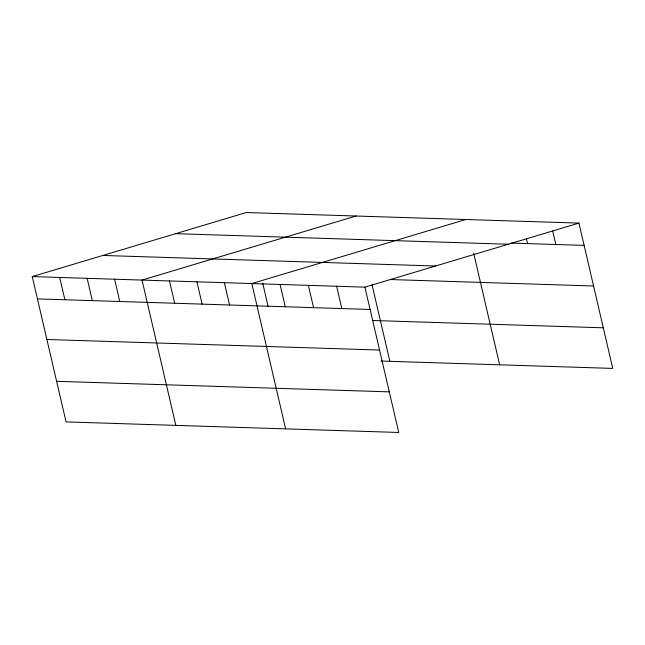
<?xml version="1.0" encoding="UTF-8"?>
<svg xmlns="http://www.w3.org/2000/svg" width="645" height="645" viewBox="0 0 645 645"><rect width="100%" height="100%" fill="white"/><g stroke="black" fill="none" stroke-linecap="round" stroke-linejoin="round"><path stroke-width="0.97" d="M32.25 276.592L364.917 287.154L398.739 432.464L66.064 421.903L32.25 276.592L246.261 212.536L578.936 223.097L612.75 368.408L381.042 361.055M356.048 216.019L142.029 280.075L175.843 425.386M465.827 219.51L251.816 283.558L285.63 428.877M364.917 287.154L578.936 223.097M510.993 243.076L584.128 245.398M175.642 233.675L508.308 244.237M102.877 255.452L435.544 266.014M390.289 279.535L593.569 285.993M37.442 298.893L370.109 309.455M372.576 320.492L603.301 327.813M46.883 339.488L379.558 350.05M56.623 381.308L389.29 391.87M552.692 230.926L555.845 244.503M526.441 238.755L527.57 243.6M473.712 253.404L499.641 364.82M372.036 284.751L389.862 361.329M336.642 286.251L341.834 308.56M308.366 285.356L313.559 307.657M280.091 284.461L285.275 306.762M262.709 283.211L268.143 306.552M224.363 282.687L229.556 304.988M196.919 281.817L202.111 304.118M169.474 280.946L174.666 303.247M114.584 279.204L119.776 301.505M87.139 278.334L92.332 300.635M59.695 277.463L64.887 299.764"/></g></svg>
